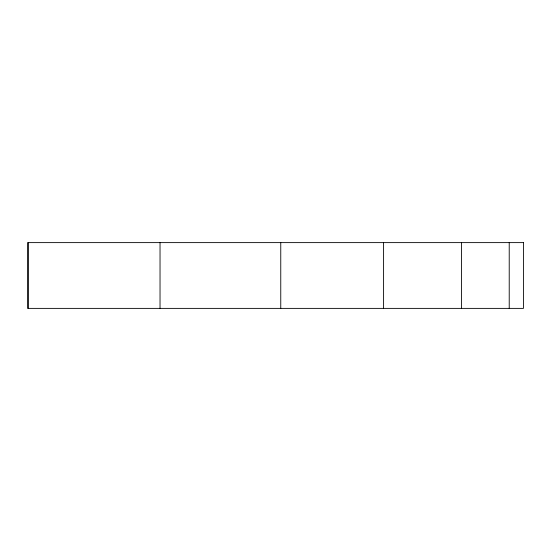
<?xml version="1.0" encoding="UTF-8"?>
<svg xmlns="http://www.w3.org/2000/svg" width="551" height="551" viewBox="0 0 551 551"><rect width="100%" height="100%" fill="white"/><g stroke="black" fill="none" stroke-linecap="round" stroke-linejoin="round"><path stroke-width="0.83" d="M509.22 242.619L509.22 308.381M461.518 242.619L461.518 308.381M383.592 242.619L383.592 308.381M280.762 242.619L280.762 308.381M160.031 242.619L160.031 308.381M28.556 242.619L28.556 308.381M523.45 242.619L27.55 242.619L27.55 308.381L523.45 308.381L523.45 242.619"/></g></svg>
